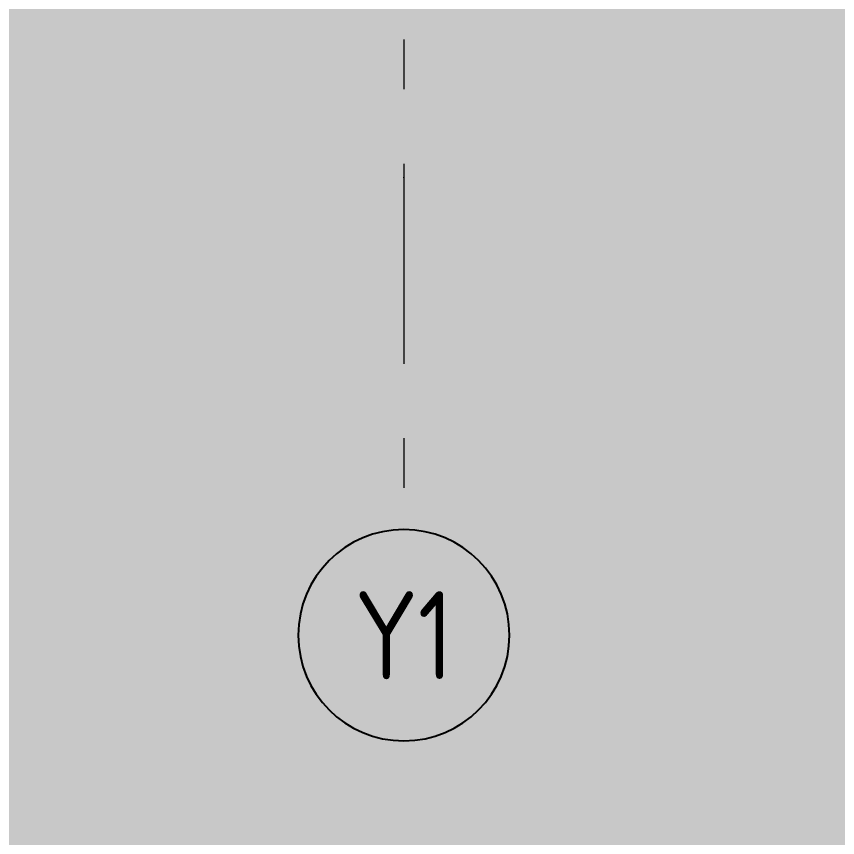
# Model space of a CAD drawing. Header units: millimetres. Extents: x 18162 to 7085488, y 72188 to 247925.
# Drawn here: x 3664229 to 3666560, y 86243 to 88575 of the extents above; entities that cross this region are included whole.
import ezdxf
from ezdxf.enums import TextEntityAlignment as Align

# ---------------------------------------------------------------- set-up
doc = ezdxf.new("R2010")
doc.units = ezdxf.units.MM
doc.header["$MEASUREMENT"] = 0
doc.linetypes.add('Double Dashed', pattern=[1093.611073, 529.166651, -211.666656, 141.111112, -211.666656])
doc.layers.add('Structural - Grid', color=7, linetype='Continuous')
doc.styles.add('GENERATED_STYLE_3', font='', dxfattribs={"width": 0.8})
doc.styles.get('GENERATED_STYLE_3').set_extended_font_data('ISOCPEUR MON')

# ---------------------------------------------------------------- blocks, each defined once
blk = doc.blocks.new('Standard grid marker[358]_3', base_point=(3665329.1, 147118))
at = {"layer": 'Structural - Grid', "color": 13, "linetype": 'Double Dashed', "lineweight": 13}
for p, q in [((3665329.1, 146118), (3665329.1, 88118)), ((3665329.1, 88118), (3665329.1, 87118))]:
    blk.add_line(p, q, dxfattribs=at)
at = {"layer": 'Structural - Grid', "color": 13, "linetype": 'Continuous', "lineweight": 25, "flags": 128}
blk.add_lwpolyline([(3665329.1, 86518, 1), (3665329.1, 87118, 1)], format="xyb", close=True, dxfattribs=at)
at = {"layer": 'Structural - Grid', "color": 13, "linetype": 'Double Dashed', "lineweight": 13}
blk.add_point((3665329.1, 88118), dxfattribs=at)
blk.add_point((3665329.1, 88118), dxfattribs=at)
at = {"layer": 'Structural - Grid', "color": 13, "lineweight": 13, "style": 'GENERATED_STYLE_3'}
blk.add_attdef('AC_MarkerText_1', text='', height=250, rotation=360, dxfattribs=at).set_placement((3665329.1, 86943), align=Align.TOP_CENTER)

msp = doc.modelspace()

# ---------------------------------------------------------------- hatches: boundary and pattern name
at = {"linetype": 'Continuous', "lineweight": 13}
h = msp.add_hatch(dxfattribs=at)
h.set_pattern_fill('Earth_0003', color=254, style=0, pattern_type=2)
h.set_pattern_definition([(45, (3761974.73, 95118), (-275.7716, 275.7716), []), (45, (3761882.8, 95209.9), (-551.5433, 551.5433), []), (45, (3761790.9, 95301.85), (-551.5433, 551.5433), []), (135, (3761698.96, 95393.78), (91.92388, 91.92388), [390, -390])])
h.paths.add_polyline_path([(3610592.4, 72524.1), (3664229.1, 72524.1), (3726468.1, 72524.1), (3726468.1, 91687.6), (3688648.6, 91687.6), (3686029.1, 89068), (3684529.1, 89068), (3684429.1, 89068), (3664229.1, 89068), (3664129.1, 89068), (3640232.8, 89068), (3634482.8, 94818), (3610592.4, 94818)])

# ---------------------------------------------------------------- block references
at = {"layer": 'Structural - Grid', "color": 13, "linetype": 'Continuous', "lineweight": 13}
ref = msp.add_blockref('Standard grid marker[358]_3', (3665329.1, 147118), dxfattribs=at)
ref.add_attrib('AC_MarkerText_1', 'Y1', dxfattribs={"color": 13, "lineweight": 13, "height": 250, "rotation": 360, "style": 'GENERATED_STYLE_3', "width": 0.8}).set_placement((3665329.1, 86943), align=Align.TOP_CENTER)

doc.saveas('drawing.dxf')
